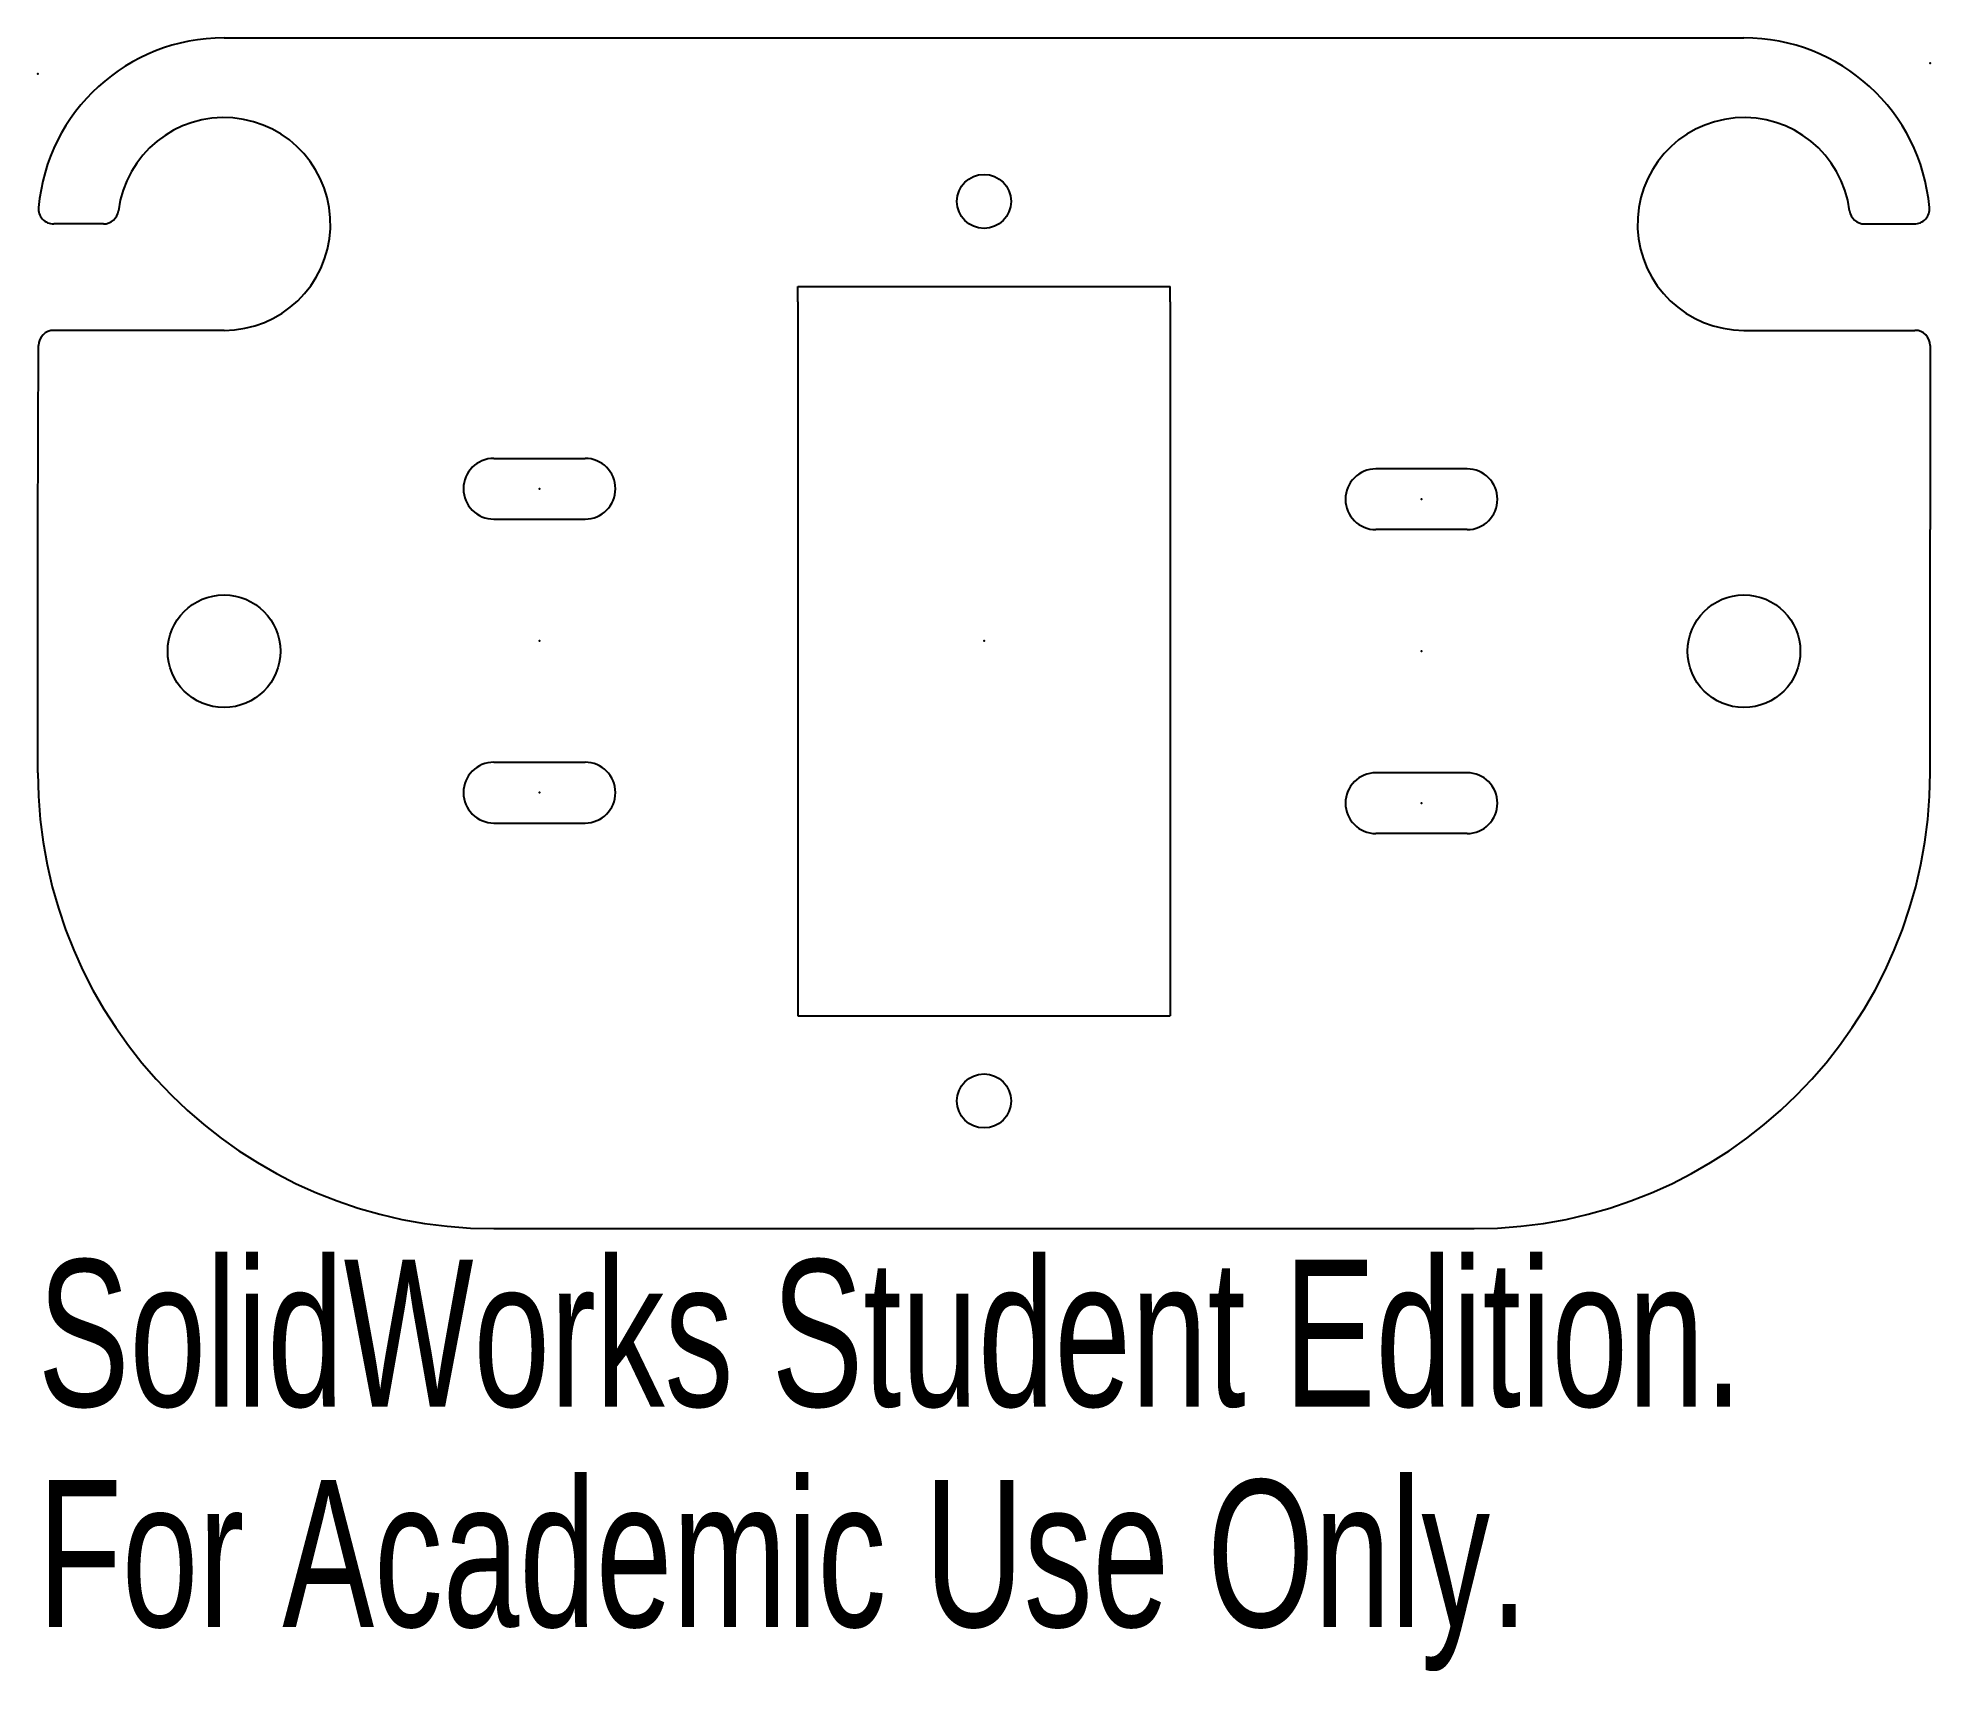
# Model space of a CAD drawing. Header units: millimetres. Extents: x -23.9 to 38.4, y -32.5 to 21.2.
import ezdxf

# ---------------------------------------------------------------- set-up
doc = ezdxf.new("R2010")
doc.units = ezdxf.units.MM
doc.header["$PDSIZE"] = -1
doc.styles.add('SLDTEXTSTYLE0', font='TXT', dxfattribs={"width": 0.7})

msp = doc.modelspace()

# ---------------------------------------------------------------- linework, layer by layer
at = {"color": 7, "linetype": 'Continuous'}
for p, q in [((-17.77, 21.219), (32.23, 21.219)), ((-21.739, 15.094), (-23.373, 15.094)), ((36.199, 15.094), (37.833, 15.094)), ((1.105, 13.036), (13.355, 13.036)), ((1.105, 12.536), (1.105, 13.036)), ((1.105, 12.536), (1.105, -10.464)), ((13.355, 12.536), (13.355, 13.036)), ((13.355, 12.536), (13.355, -10.464)), ((-17.77, 11.594), (-23.37, 11.594)), ((32.23, 11.594), (37.855, 11.594)), ((-23.895, 5.036), (-23.87, 11.096)), ((38.355, 11.094), (38.355, 5.036)), ((-8.895, 7.382), (-5.895, 7.382)), ((23.12, 7.036), (20.12, 7.036)), ((-23.895, -2.964), (-23.895, 5.036)), ((-8.895, 5.382), (-5.895, 5.382)), ((23.12, 5.036), (20.12, 5.036)), ((38.355, -2.964), (38.355, 5.036)), ((-8.895, -2.618), (-5.895, -2.618)), ((23.12, -2.964), (20.12, -2.964)), ((-8.895, -4.618), (-5.895, -4.618)), ((23.12, -4.964), (20.12, -4.964)), ((1.105, -10.464), (1.105, -10.964)), ((13.355, -10.464), (13.355, -10.964)), ((1.105, -10.964), (13.355, -10.964)), ((-8.895, -17.964), (23.355, -17.964))]:
    msp.add_line(p, q, dxfattribs=at)
for centre, radius in [((7.23, 15.836), 0.889), ((-17.77, 1.036), 1.853), ((32.23, 1.036), 1.853), ((7.23, -13.764), 0.889)]:
    msp.add_circle(centre, radius, dxfattribs=at)
for centre, radius, start, end in [((-17.77, 15.094), 6.125, 90, 174.90031), ((32.23, 15.094), 6.125, 5.09969, 90), ((-17.77, 15.094), 3.5, 270, 172.81924), ((32.23, 15.094), 3.5, 7.18076, 270), ((-23.373, 15.594), 0.5, 174.90031, 270), ((37.833, 15.594), 0.5, 270, 5.09969), ((-21.739, 15.594), 0.5, 270, 352.81924), ((36.199, 15.594), 0.5, 187.18076, 270), ((-23.37, 11.094), 0.5, 90, 179.76076), ((37.855, 11.094), 0.5, 0, 90), ((-8.895, 6.382), 1, 90, 270), ((-5.895, 6.382), 1, 270, 90), ((20.12, 6.036), 1, 90, 270), ((23.12, 6.036), 1, 270, 90), ((-8.895, -2.964), 15, 180, 270), ((-8.895, -3.618), 1, 90, 270), ((-5.895, -3.618), 1, 270, 90), ((20.12, -3.964), 1, 90, 270), ((23.12, -3.964), 1, 270, 90), ((23.355, -2.964), 15, 270, 0)]:
    msp.add_arc(centre, radius, start, end, dxfattribs=at)
for p in [(-23.895, 20.036), (38.355, 20.382), (-7.395, 6.382), (21.62, 6.036), (-7.395, 1.382), (7.23, 1.382), (21.62, 1.036), (-7.395, -3.618), (21.62, -3.964)]:
    msp.add_point(p, dxfattribs=at)

# ---------------------------------------------------------------- texts
at = {"color": 7, "linetype": 'Continuous', "char_height": 4.83362, "attachment_point": 1, "style": 'SLDTEXTSTYLE0'}
for s, insert in [('SolidWorks Student Edition.', (-23.895, -18.984)), ('For Academic Use Only.', (-23.895, -26.234))]:
    msp.add_mtext(s, dxfattribs=dict(at, insert=insert))

doc.saveas('drawing.dxf')
